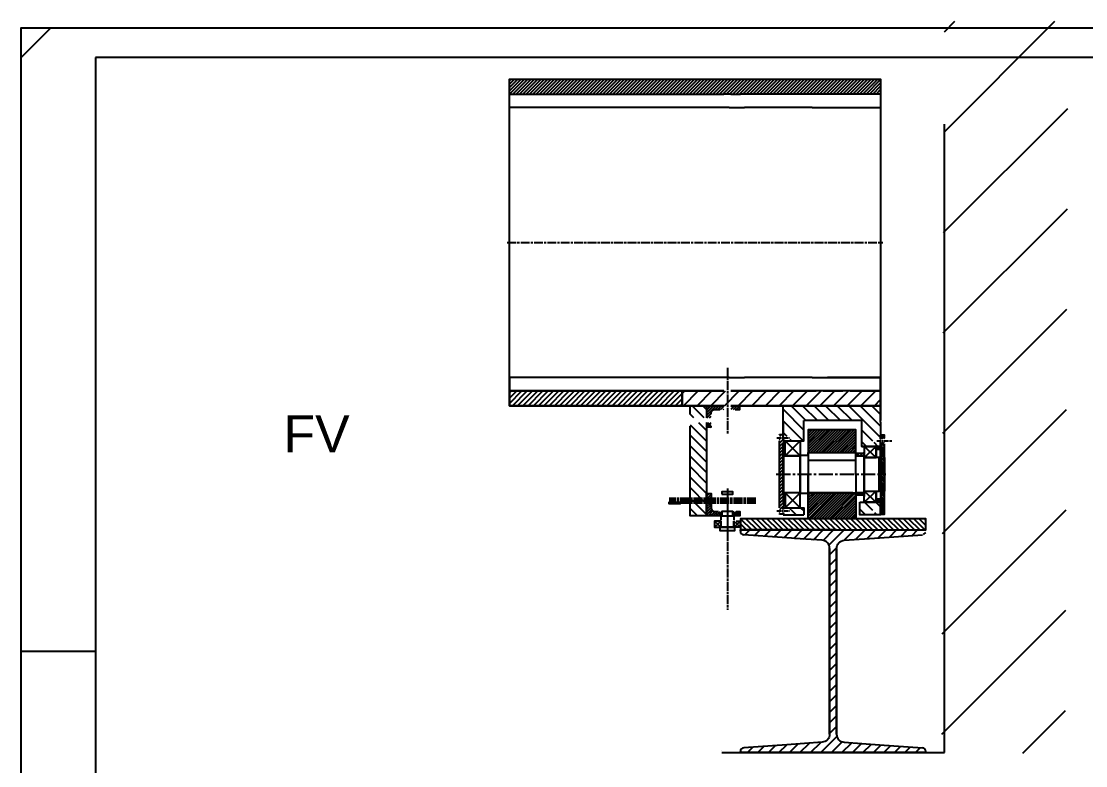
# Model space of a CAD drawing. Header units: millimetres. Extents: x -15074 to 21675, y -7568 to 6574.
# Drawn here: x 17685 to 19120, y 1467 to 2470 of the extents above; entities that cross this region are included whole.
import ezdxf

# ---------------------------------------------------------------- set-up
doc = ezdxf.new("R2010")
doc.units = ezdxf.units.MM
for name, pattern in [('AM_ISO02W050', [7.5, 6, -1.5]), ('AM_ISO08W050', [18, 12, -1.5, 3, -1.5]), ('AM_ISO08W050x2', [9, 6, -0.75, 1.5, -0.75]), ('Amconstr', [9999, 9999, 0]), ('CENTER2', [28.575000000000003, 19.05, -3.175, 3.175, -3.175])]:
    doc.linetypes.add(name, pattern=pattern)
for name, color, linetype, lineweight in [('AM_7', 142, 'AM_ISO08W050', 25), ('AM_8', 1, 'Continuous', 25), ('AM_CL', 1, 'Amconstr', 25)]:
    doc.layers.add(name, color=color, linetype=linetype, lineweight=lineweight)
doc.styles.get("Standard").update_dxf_attribs({"font": 'arial.ttf'})
doc.linetypes.add('Amzigzag', pattern='A,0.0001,[136,genltshp.shx,S=0.04,R=0,X=0,Y=0],-11', length=11.0001)
pattern_1 = [(135, (6171.887565481011, -1178.217792993993), (-7.778174593052023, -7.778174593052022), [])]
pattern_2 = [(45, (15512.18301660539, 130.1174153861789), (-2.245064030267288, 2.245064030267288), [])]
pattern_3 = [(135, (-305934.3841198671, -102681.821842855), (-1.414213562373095, -1.414213562373095), [])]
pattern_4 = [(135, (-305947.229500272, -102880.8078413556), (-7.071067811865476, -7.071067811865475), [])]
pattern_5 = [(45, (6171.887565481011, -1178.217792993993), (-1.767766952966369, 1.767766952966369), [])]

# ---------------------------------------------------------------- blocks, each defined once
blk = doc.blocks.new('*U277')
at = {"color": 0, "linetype": 'CENTER2', "transparency": 16777216}
blk.add_line((-112.9070460446328, 0), (34.84494833000463, 0), dxfattribs=at)

msp = doc.modelspace()

# ---------------------------------------------------------------- hatches: boundary and pattern name
h = msp.add_hatch()
h.set_pattern_fill('ANSI31', color=256, scale=30)
h.set_pattern_definition([(45, (23721.04628521891, 5361.943433669279), (-67.35192090801866, 67.35192090801866), [])])
h.paths.add_polyline_path([(19095.78657775419, 2470.089672749097), (18929.25407983409, 2470.089672749097), (18925.42576852895, 1483.75428184378), (19091.95826644904, 1483.75428184378)])
h = msp.add_hatch()
h.set_pattern_fill('ANSI31', color=256)
h.set_pattern_definition([(45, (15843.29295778533, 522.9823565141069), (-2.245064030267288, 2.245064030267288), [])])
h.paths.add_polyline_path([(18843.25407983409, 2371.983654002543), (18802.0165798341, 2371.983654002543), (18738.75255119169, 2371.983654002543), (18654.36196023901, 2371.983654002543), (18644.83696023899, 2371.983654002543), (18641.5165798341, 2371.983654002543), (18631.99157983408, 2371.983654002543), (18343.25407983409, 2371.983654002543), (18343.25407983409, 2391.983654002543), (18582.40370823891, 2391.983654002543), (18599.46946023894, 2391.983654002543), (18631.99157983408, 2391.983654002543), (18641.5165798341, 2391.983654002543), (18644.83696023899, 2391.983654002543), (18653.75407983409, 2391.983654002543), (18654.36196023901, 2391.983654002543), (18756.49157983408, 2391.983654002543), (18802.0165798341, 2391.983654002543), (18843.25407983409, 2391.983654002543)])
h = msp.add_hatch()
h.set_pattern_fill('_U', color=256, scale=5, angle=45, pattern_type=0)
h.set_pattern_definition([(45, (15843.29295778533, 522.9823565141069), (-3.535533905932738, 3.535533905932738), [])])
h.paths.add_polyline_path([(18343.25407983409, 1971.983654002543), (18343.25407983409, 1951.983654002543), (18575.75407983409, 1951.983654002543), (18575.75407983409, 1971.983654002543)])
h = msp.add_hatch()
h.set_pattern_fill('_U', color=256, scale=11, angle=135, pattern_type=0)
h.set_pattern_definition(pattern_1)
h.paths.add_polyline_path([(18843.25407983409, 1951.983654002543), (18711.78922768108, 1951.983654002543), (18711.78922768108, 1931.983654002543), (18711.78922768108, 1910.759967546116), (18722.18922768108, 1910.759967546116), (18722.78922768108, 1910.159967546116), (18722.78922768108, 1907.359967546116), (18722.18922768108, 1906.759967546116), (18711.78922768108, 1906.759967546116), (18711.78922768108, 1905.664892401413), (18711.78922768108, 1904.541814257871), (18739.78922768108, 1904.541814257871), (18739.78922768108, 1914.05581575729), (18739.78922768108, 1931.983654002543), (18817.79851033493, 1931.983654002543), (18817.79851033493, 1930.049427013466), (18817.79851033493, 1897.027812758452), (18843.25407983409, 1897.027812758452), (18843.25407983409, 1902.777812758452), (18832.85407983409, 1902.777812758452), (18832.25407983409, 1903.377812758452), (18832.25407983409, 1906.177812758452), (18832.85407983409, 1906.777812758452), (18843.25407983409, 1906.777812758452), (18843.25407983409, 1912.527812758452), (18843.25407983409, 1930.049427013466)])
h = msp.add_hatch()
h.set_pattern_fill('ANSI31', color=256)
h.set_pattern_definition(pattern_2)
h.paths.add_polyline_path([(18711.78922768108, 1900.05581575729), (18714.78922768108, 1900.05581575729), (18714.78922768108, 1904.541814257871), (18711.78922768108, 1904.541814257871), (18711.78922768108, 1906.759967546116), (18708.18922768108, 1906.759967546116), (18707.48922768109, 1906.759967546116), (18706.78922768108, 1906.759967546116), (18706.78922768108, 1904.759967546116), (18706.78922768108, 1886.527812758452), (18706.78922768108, 1859.541814257871), (18711.78922768108, 1859.541814257871), (18711.78922768108, 1886.527812758452)])
h.paths.add_polyline_path([(18711.78922768108, 1913.38613189137), (18706.78922768108, 1913.38613189137), (18706.78922768108, 1912.759967546116), (18706.78922768108, 1910.759967546116), (18707.48922768109, 1910.759967546116), (18708.18922768108, 1910.759967546116), (18711.78922768108, 1910.759967546116)])
h.paths.add_polyline_path([(18711.78922768108, 1859.541814257871), (18706.78922768108, 1859.541814257871), (18706.78922768108, 1832.527812758452), (18706.78922768108, 1814.295657970788), (18706.78922768108, 1812.295657970788), (18707.48922768109, 1812.295657970788), (18708.18922768108, 1812.295657970788), (18711.78922768108, 1812.295657970788), (18711.78922768108, 1814.541814257871), (18714.78922768108, 1814.541814257871), (18714.78922768108, 1819.027812758452), (18711.78922768108, 1819.027812758452), (18711.78922768108, 1832.527812758452)])
h.paths.add_polyline_path([(18711.78922768108, 1808.295657970788), (18708.18922768108, 1808.295657970788), (18707.48922768109, 1808.295657970788), (18706.78922768108, 1808.295657970788), (18706.78922768108, 1806.295657970788), (18706.78922768108, 1805.846249734955), (18711.78922768108, 1805.846249734955)])
h = msp.add_hatch()
h.set_pattern_fill('ANSI31', color=256)
h.set_pattern_definition(pattern_2)
h.paths.add_polyline_path([(18821.25407983409, 1884.541814257871), (18821.25407983409, 1887.541814257871), (18809.82162676782, 1887.541814257871), (18809.82162676782, 1884.541814257871)])
h.paths.add_polyline_path([(18821.25407983409, 1831.541814257871), (18821.25407983409, 1834.541814257871), (18809.82162676782, 1834.541814257871), (18809.82162676782, 1832.527812758452), (18809.83886300215, 1832.527812758452), (18809.83886300215, 1831.541814257871)])
h = msp.add_hatch()
h.set_pattern_fill('_U', color=256, scale=11, angle=135, style=0, pattern_type=0)
h.set_pattern_definition(pattern_1)
h.paths.add_polyline_path([(18843.25407983409, 1822.027812758452), (18815.25407983409, 1822.027812758452), (18815.25407983409, 1805.027812758452), (18843.25407983409, 1805.027812758452), (18843.25407983409, 1808.269026335181), (18832.83928616583, 1808.269026335181), (18832.23928616583, 1808.86902633518), (18832.23928616583, 1811.669026335181), (18832.83928616583, 1812.269026335181), (18843.25407983409, 1812.269026335181)])
h = msp.add_hatch()
h.set_pattern_fill('_U', color=256, scale=11, angle=135, pattern_type=0)
h.set_pattern_definition(pattern_1)
h.paths.add_polyline_path([(18739.78922768108, 1814.541814257871), (18711.78922768108, 1814.541814257871), (18711.78922768108, 1812.295657970788), (18722.18922768108, 1812.295657970788), (18722.78922768108, 1811.695657970788), (18722.78922768108, 1808.895657970788), (18722.18922768108, 1808.295657970788), (18711.78922768108, 1808.295657970788), (18711.78922768108, 1805.027812758452), (18739.78922768108, 1805.027812758452)])
at = {"layer": 'AM_8', "true_color": 0x000000}
h = msp.add_hatch(dxfattribs=at)
h.set_pattern_fill('_U', color=18, scale=13, angle=45, style=0, pattern_type=0)
h.set_pattern_definition([(45, (15843.29295778533, 522.9823565141069), (-9.19238815542512, 9.19238815542512), [])])
h.paths.add_polyline_path([(18843.25407983409, 1971.983654002543), (18575.75407983409, 1971.983654002543), (18575.75407983409, 1951.983654002543), (18843.25407983409, 1951.983654002543)])
h = msp.add_hatch(dxfattribs=at)
h.set_pattern_fill('_U', color=18, scale=10, angle=135, style=0, pattern_type=0)
h.set_pattern_definition(pattern_4)
h.paths.add_polyline_path([(18586.62407983403, 1935.658654002546), (18608.75407983403, 1935.658654002546), (18608.75407983403, 1938.833654002548), (18608.75407983409, 1945.18365400254), (18608.75407983409, 1946.983654002543), (18608.75407983403, 1951.983654002543), (18586.62407983403, 1951.983654002543)])
h = msp.add_hatch(dxfattribs=at)
h.set_pattern_fill('_U', color=18, scale=2.5, angle=45, style=0, pattern_type=0)
h.set_pattern_definition(pattern_5)
edge = h.paths.add_edge_path()
edge.add_line((18608.75407983403, 1945.18365400254), (18608.75407983403, 1938.833654002548))
edge.add_line((18608.75407983403, 1938.833654002548), (18608.75407983409, 1935.658654002546))
edge.add_line((18608.75407983409, 1935.658654002546), (18614.75407983409, 1935.658654002546))
edge.add_line((18614.75407983409, 1935.658654002546), (18614.75407983409, 1941.983654002543))
edge.add_arc((18619.75408417307, 1941.983653987657), 5.000004338979124, 179.7119673763102, 179.9999998294226, ccw=False)
edge.add_arc((18619.75407983431, 1941.983654002341), 5.000000000201104, 90.00000000252209, 179.7119672946322, ccw=False)
edge.add_line((18619.75407983409, 1946.983654002543), (18626.4416798341, 1946.983654002543))
edge.add_line((18626.4416798341, 1946.983654002543), (18626.44167983409, 1947.014923604147))
edge.add_line((18626.44167983409, 1947.014923604147), (18631.82647983409, 1947.014923604147))
edge.add_line((18631.82647983409, 1947.014923604147), (18631.82647983409, 1951.983654002543))
edge.add_line((18631.82647983409, 1951.983654002543), (18608.83662983408, 1951.983654002543))
edge.add_line((18608.83662983408, 1951.983654002543), (18608.75407983409, 1946.983654002543))
edge.add_line((18608.75407983409, 1946.983654002543), (18608.75407983403, 1945.18365400254))
h = msp.add_hatch(dxfattribs=at)
h.set_pattern_fill('_U', color=18, scale=2.5, angle=45, style=0, pattern_type=0)
h.set_pattern_definition(pattern_5)
h.paths.add_polyline_path([(18653.75407983409, 1951.983654002543), (18641.68167983409, 1951.983654002543), (18641.6816798341, 1947.014923604147), (18647.06647983409, 1947.014923604147), (18647.06647983409, 1946.983654002543), (18653.75407983409, 1946.983654002543)])
h = msp.add_hatch(dxfattribs=at)
h.set_pattern_fill('_U', color=18, scale=10, angle=135, style=0, pattern_type=0)
h.set_pattern_definition(pattern_4)
h.paths.add_polyline_path([(18608.75407983403, 1803.541814257886), (18608.75407983403, 1926.133654002537), (18608.75407983409, 1929.30865400254), (18586.62407983403, 1929.30865400254), (18586.62407983403, 1803.541814257886)])
h = msp.add_hatch(dxfattribs=at)
h.set_pattern_fill('_U', color=18, scale=2, angle=45, style=0, pattern_type=0)
h.set_pattern_definition([(45, (-305947.229500272, -102880.8078413556), (-1.414213562373095, 1.414213562373095), [])])
h.paths.add_polyline_path([(18608.75407983403, 1929.30865400254), (18608.75407983409, 1926.133654002537), (18608.75407983403, 1922.983654002543), (18614.75407983409, 1922.983654002543), (18614.75407983409, 1929.30865400254)])
h = msp.add_hatch(dxfattribs=at)
h.set_pattern_fill('_U', color=18, scale=2.5, angle=45, style=0, pattern_type=0)
h.set_pattern_definition([(45, (15512.18301660539, 130.1174153861789), (-1.767766952966369, 1.767766952966369), [])])
h.paths.add_polyline_path([(18809.78922768108, 1919.527812758452), (18745.78922768108, 1919.527812758452), (18745.78922768108, 1888.841814257871), (18809.78922768108, 1888.841814257871)])
h = msp.add_hatch(dxfattribs=at)
h.set_pattern_fill('_U', color=18, scale=2, angle=135, style=0, pattern_type=0)
h.set_pattern_definition(pattern_3)
h.paths.add_polyline_path([(18848.25407983409, 1906.777812758452), (18843.25407983409, 1906.777812758452), (18843.25407983409, 1912.527812758452), (18848.25407983409, 1912.527812758452)], flags=0)
h.paths.add_polyline_path([(18843.25407983409, 1902.777812758452), (18848.25407983409, 1902.777812758452), (18848.25407983409, 1882.068542260988), (18843.25407983409, 1882.068542260988), (18843.25407983409, 1893.027812758452), (18837.25407983409, 1893.027812758452), (18837.25407983409, 1897.027812758452), (18843.25407983409, 1897.027812758452)], flags=0)
edge = h.paths.add_edge_path(flags=0)
edge.add_line((18843.25407983409, 1902.777812758452), (18848.25407983409, 1902.777812758452))
edge.add_line((18843.25407983409, 1902.777812758452), (18843.25407983409, 1906.777812758452))
edge.add_line((18848.25407983409, 1906.777812758452), (18843.25407983409, 1906.777812758452))
edge.add_line((18848.25407983409, 1906.777812758452), (18848.25407983409, 1902.777812758452))
edge = h.paths.add_edge_path(flags=0)
edge.add_line((18843.25407983409, 1902.777812758452), (18848.25407983409, 1902.777812758452))
edge.add_line((18843.25407983409, 1902.777812758452), (18843.25407983409, 1906.777812758452))
edge.add_line((18848.25407983409, 1906.777812758452), (18843.25407983409, 1906.777812758452))
edge.add_line((18848.25407983409, 1906.777812758452), (18848.25407983409, 1902.777812758452))
h = msp.add_hatch(dxfattribs=at)
h.set_pattern_fill('_U', color=18, scale=2, angle=135, style=0, pattern_type=0)
h.set_pattern_definition(pattern_3)
h.paths.add_polyline_path([(18848.25407983409, 1882.027812758452), (18848.25407983409, 1837.027812758452), (18843.25407983409, 1837.027812758452), (18843.25407983409, 1882.027812758452)])
h = msp.add_hatch(dxfattribs=at)
h.set_pattern_fill('_U', color=18, scale=2, angle=135, style=0, pattern_type=0)
h.set_pattern_definition(pattern_3)
h.paths.add_polyline_path([(18837.25407983409, 1822.027812758452), (18837.25407983409, 1826.027812758452), (18843.25407983409, 1826.027812758452), (18843.25407983409, 1837.027812758452), (18848.25407983409, 1837.027812758452), (18848.25407983409, 1805.910541578534), (18843.25407983409, 1805.910541578534), (18843.25407983409, 1822.027812758452)])
h = msp.add_hatch(dxfattribs=at)
h.set_pattern_fill('_U', color=18, scale=0.001, angle=45, style=0, pattern_type=0)
h.set_pattern_definition([(45, (-307118.2318142422, -103084.6241067588), (-0.0007071067811865476, 0.0007071067811865476), [])])
h.paths.add_polyline_path([(18573.13373037463, 1819.877725271901), (18573.13373037463, 1822.205903243841), (18558.19824374589, 1822.249030388819), (18558.19824374589, 1819.920852416879), (18561.72993435373, 1819.910654440973)])
h = msp.add_hatch(dxfattribs=at)
h.set_pattern_fill('_U', color=18, scale=2.5, angle=45, style=0, pattern_type=0)
h.set_pattern_definition([(45, (-305934.3841198671, -102880.8078413556), (-1.767766952966369, 1.767766952966369), [])])
edge = h.paths.add_edge_path()
edge.add_line((18614.75407983409, 1833.541814257886), (18608.75407983409, 1833.541814257886))
edge.add_line((18608.75407983409, 1833.541814257886), (18608.75407983409, 1803.541814257886))
edge.add_line((18608.75407983409, 1803.541814257886), (18629.25407983409, 1803.541814257886))
edge.add_line((18629.25407983409, 1803.541814257886), (18629.25407983409, 1809.541814257886))
edge.add_line((18629.25407983409, 1809.541814257886), (18624.84782983409, 1809.541814257886))
edge.add_line((18624.84782983409, 1809.541814257886), (18619.75407983409, 1809.5418142579))
edge.add_arc((18619.75407983403, 1814.541814257842), 4.999999999941792, 179.9999999994997, 270.000000000667, ccw=False)
edge.add_line((18614.75407983409, 1814.541814257886), (18614.75407983409, 1833.541814257886))
h = msp.add_hatch(dxfattribs=at)
h.set_pattern_fill('_U', color=18, scale=2.5, angle=45, style=0, pattern_type=0)
h.set_pattern_definition([(45, (15512.21541569213, 132.1314168855979), (-1.767766952966369, 1.767766952966369), [])])
h.paths.add_polyline_path([(18809.82162676782, 1834.541814257871), (18745.82162676782, 1834.541814257871), (18745.82162676782, 1799.541814257871), (18809.82162676782, 1799.541814257871)])
h = msp.add_hatch(dxfattribs=at)
h.set_pattern_fill('_U', color=18, scale=2, angle=45, style=0, pattern_type=0)
h.set_pattern_definition([(45, (-305934.3841198671, -102880.8078413556), (-1.414213562373095, 1.414213562373095), [])])
h.paths.add_polyline_path([(18653.75407983409, 1809.541814257886), (18644.25407983409, 1809.541814257886), (18644.25407983409, 1803.541814257886), (18653.75407983409, 1803.541814257886)])
at = {"layer": 'AM_8'}
h = msp.add_hatch(dxfattribs=at)
h.set_pattern_fill('_U', color=0, scale=5, angle=135, style=0, pattern_type=0)
h.set_pattern_definition([(135, (-305934.3841198671, -102881.8078413556), (-3.535533905932738, -3.535533905932737), [])])
edge = h.paths.add_edge_path(flags=0)
edge.add_line((18654.25407983409, 1784.541814257871), (18904.25407983409, 1784.541814257871))
edge.add_line((18654.25407983409, 1799.541814257871), (18654.25407983409, 1784.541814257871))
edge.add_line((18904.25407983409, 1799.541814257871), (18654.25407983409, 1799.541814257871))
edge.add_line((18904.25407983409, 1784.541814257871), (18904.25407983409, 1799.541814257871))
h = msp.add_hatch(dxfattribs=at)
h.set_pattern_fill('_U', color=0, scale=10, angle=45, style=0, pattern_type=0)
h.set_pattern_definition([(45, (-304458.1443432476, -102618.1536914872), (-7.071067811865476, 7.071067811865476), [])])
edge = h.paths.add_edge_path(flags=0)
edge.add_arc((18659.25407983409, 1782.974815435053), 5, 180.0000000003335, 266.0000000002095)
edge.add_line((18654.25407983409, 1784.541814257871), (18654.25407983409, 1782.974815435024))
edge.add_line((18904.25407983409, 1784.541814257871), (18654.25407983409, 1784.541814257871))
edge.add_line((18904.25407983409, 1782.974815435024), (18904.25407983409, 1784.541814257871))
edge.add_arc((18899.25407983409, 1782.974815435038), 5.000000000006021, 273.9999999997905, 359.9999999998333)
edge.add_line((18794.18675862293, 1770.615583132836), (18899.6028622028, 1777.986995183732))
edge.add_arc((18794.95407983416, 1759.642378579942), 11.00000000005377, 94.0000000002013, 179.9999999995452)
edge.add_line((18783.9540798341, 1509.441249935713), (18783.9540798341, 1759.642378580029))
edge.add_arc((18794.95407983405, 1509.441249935611), 10.99999999994179, 179.9999999994694, 266.0000000003666)
edge.add_line((18899.60286220291, 1491.09663333201), (18794.18675862293, 1498.468045382862))
edge.add_arc((18899.25407983409, 1486.108813080733), 5, -1.667628430584951e-10, 85.99999999886704)
edge.add_line((18904.25407983409, 1484.541814257871), (18904.25407983409, 1486.108813080718))
edge.add_line((18654.25407983409, 1484.541814257871), (18904.25407983409, 1484.541814257871))
edge.add_line((18654.25407983409, 1486.108813080718), (18654.25407983409, 1484.541814257871))
edge.add_arc((18659.25407983409, 1486.108813080704), 5.000000000006021, 93.99999999979055, 179.9999999998332)
edge.add_line((18764.32140104525, 1498.468045382906), (18658.90529746539, 1491.09663333201))
edge.add_arc((18763.55407983402, 1509.441249935815), 11.00000000005377, 274.0000000002013, 359.9999999995452)
edge.add_line((18774.55407983408, 1759.642378580029), (18774.55407983408, 1509.441249935728))
edge.add_arc((18763.55407983414, 1759.642378580131), 10.99999999994179, -5.30567409743018e-10, 86.00000000036658)
edge.add_line((18658.90529746539, 1777.986995183717), (18764.32140104525, 1770.615583132894))

# ---------------------------------------------------------------- linework, layer by layer
for p, q in [((17685.42368706665, 2421.159325778077), (17725.42368706665, 2461.159325778077)), ((17785.42368706665, 2421.159325778077), (17785.42368706665, 2381.159325778077)), ((18644.83696023899, 2371.983654002543), (18654.36196023901, 2371.983654002543)), ((18843.25407983409, 2371.983654002543), (18738.75255119169, 2371.983654002543)), ((18639.287060239, 2353.983654002543), (18659.91186023899, 2353.983654002543)), ((18750.9416798341, 2353.983654002543), (18843.25407983409, 2353.983654002543)), ((18929.25407983409, 1484.541814257871), (18929.25407983409, 2331.426623575797)), ((18639.287060239, 1989.983654002543), (18659.91186023899, 1989.983654002543)), ((18750.9416798341, 1989.983654002543), (18843.25407983409, 1989.983654002543)), ((18644.83696023899, 1971.983654002543), (18654.36196023901, 1971.983654002543)), ((18843.25407983409, 1971.983654002543), (18738.75255119169, 1971.983654002543)), ((18644.83696023899, 1951.983654002543), (18654.36196023901, 1951.983654002543)), ((18711.78922768108, 1905.664892401413), (18711.78922768108, 1951.983654002543)), ((18717.10837983408, 1951.983654002543), (18843.25407983409, 1951.983654002543)), ((18756.49157983408, 1951.983654002543), (18802.0165798341, 1951.983654002543)), ((18843.25407983409, 1930.049427013466), (18843.25407983409, 1951.983654002543)), ((18614.75407983409, 1922.983654002543), (18608.75407983403, 1922.983654002543)), ((18739.78922768108, 1914.05581575729), (18739.78922768108, 1931.983654002543)), ((18817.79851033493, 1930.049427013466), (18817.79851033493, 1931.983654002543)), ((18706.78922768108, 1912.759967546116), (18706.78922768108, 1913.38613189137)), ((18714.78922768108, 1904.541814257871), (18714.78922768108, 1904.541814257871)), ((18734.78922768108, 1884.541814257871), (18714.78922768108, 1904.541814257871)), ((18714.78922768108, 1904.541814257871), (18714.78922768108, 1904.541814257871)), ((18714.78922768108, 1884.541814257871), (18734.78922768108, 1904.541814257871)), ((18821.25407983409, 1882.027812758452), (18837.25407983409, 1897.027812758452)), ((18837.25407983409, 1882.027812758452), (18821.25407983409, 1897.027812758452)), ((18837.25407983409, 1897.027812758452), (18843.25407983409, 1897.027812758452)), ((18837.25407983409, 1897.027812758452), (18837.25407983409, 1882.027812758452)), ((18837.25407983409, 1897.027812758452), (18843.25407983409, 1897.027812758452)), ((18821.25407983409, 1832.527812758452), (18821.25407983409, 1887.527812758452)), ((18821.25407983409, 1837.027812758452), (18837.25407983409, 1822.027812758452)), ((18837.25407983409, 1837.027812758452), (18821.25407983409, 1822.027812758452)), ((18837.25407983409, 1822.027812758452), (18837.25407983409, 1837.027812758452)), ((18714.78922768108, 1814.541814257871), (18734.78922768108, 1834.541814257871)), ((18714.78922768108, 1834.541814257871), (18734.78922768108, 1814.541814257871)), ((18809.78922768108, 1832.527812758452), (18809.83886300215, 1832.527812758452)), ((18815.25407983409, 1822.027812758452), (18843.25407983409, 1822.027812758452)), ((18815.25407983409, 1822.027812758452), (18843.25407983409, 1822.027812758452)), ((18619.25407983409, 1796.541814257871), (18628.25407983409, 1788.541814257871)), ((18628.25407983409, 1796.541814257871), (18619.25407983409, 1788.541814257871)), ((18628.25407983409, 1803.541814257886), (18645.25407983409, 1803.541814257886)), ((18645.25407983409, 1796.541814257871), (18654.25407983409, 1788.541814257871)), ((18654.25407983409, 1796.541814257871), (18645.25407983409, 1788.541814257871)), ((18654.25407983409, 1799.541814257871), (18654.25407983409, 1799.541814257871)), ((18654.25407983409, 1799.541814257871), (18654.25407983409, 1797.974815435024)), ((18654.25407983409, 1788.541814257871), (18654.25407983409, 1795.541814257871)), ((18706.78922768108, 1805.846249734955), (18706.78922768108, 1806.295657970788)), ((18711.78922768108, 1805.027812758452), (18739.78922768108, 1805.027812758452)), ((18711.78922768108, 1805.027812758452), (18739.78922768108, 1805.027812758452)), ((18712.10837983408, 1805.846249734955), (18712.10837983408, 1806.295657970788)), ((18654.25407983421, 1782.974815435024), (18654.25407983421, 1784.541814257871)), ((18710.40407983412, 1784.541814257871), (18654.25407983409, 1784.541814257871)), ((18723.10407983407, 1784.541814257871), (18710.40407983412, 1784.541814257871)), ((18779.25407983409, 1784.541814257871), (18723.10407983407, 1784.541814257871)), ((18779.25407983409, 1784.541814257871), (18904.25407983409, 1784.541814257871)), ((18710.40407983412, 1774.38584951371), (18658.90529746539, 1777.986995183732)), ((18716.75407983409, 1773.941814257865), (18710.40407983412, 1774.38584951371)), ((18841.75407983409, 1773.941814257865), (18899.6028622028, 1777.986995183732)), ((17685.42368706665, 1621.159325778077), (17785.42368706665, 1621.159325778077)), ((18716.75407983409, 1495.141814257877), (18658.90529746539, 1491.09663333201)), ((18841.75407983409, 1495.141814257877), (18899.6028622028, 1491.09663333201)), ((18629.25407983409, 1487.541814257871), (18629.25407983409, 1487.541814257871)), ((18629.25407983409, 1484.541814257871), (18929.25407983409, 1484.541814257871)), ((18629.25407983409, 1484.541814257871), (18779.25407983409, 1484.541814257871)), ((18654.25407983409, 1484.541814257871), (18654.25407983409, 1486.108813080718)), ((18654.25407983409, 1484.541814257871), (18654.25407983409, 1486.108813080718)), ((18654.25407983409, 1484.541814257871), (18904.25407983409, 1484.541814257871)), ((18904.25407983409, 1484.541814257871), (18654.25407983409, 1484.541814257871)), ((18904.25407983409, 1484.541814257871), (18904.25407983409, 1486.108813080718))]:
    msp.add_line(p, q)
at = {"linetype": 'Amzigzag', "ltscale": 9}
msp.add_line((18343.25407983409, 1951.983654002543), (18343.25407983409, 2391.983654002543), dxfattribs=at)
for points in [[(17685.42368706665, 2461.159325778077), (20061.42368706665, 2461.159325778077), (20061.42368706665, 781.1593257780769), (17685.42368706665, 781.1593257780769)], [(18575.75407983409, 1971.983654002543), (18343.25407983409, 1971.983654002543), (18343.25407983409, 1951.983654002543), (18575.75407983409, 1951.983654002543)], [(18745.78922768108, 1888.841814257871), (18809.78922768108, 1888.841814257871), (18809.78922768108, 1919.527812758452), (18745.78922768108, 1919.527812758452)], [(18734.78922768108, 1884.541814257871), (18714.78922768108, 1884.541814257871), (18714.78922768108, 1904.541814257871), (18734.78922768108, 1904.541814257871)], [(18817.76111472235, 1897.027812758452), (18843.25407983409, 1897.027812758452), (18843.25407983409, 1897.027812758452), (18817.76111472235, 1897.027812758452)], [(18817.76111472235, 1897.027812758452), (18843.25407983409, 1897.027812758452), (18843.25407983409, 1897.027812758452), (18817.76111472235, 1897.027812758452)], [(18821.25407983409, 1882.027812758452), (18837.25407983409, 1882.027812758452), (18837.25407983409, 1897.027812758452), (18821.25407983409, 1897.027812758452)], [(18734.78922768108, 1834.541814257871), (18712.78922768108, 1834.541814257871), (18712.78922768108, 1884.541814257871), (18734.78922768108, 1884.541814257871)], [(18745.78922768108, 1833.541814257871), (18734.78922768108, 1833.541814257871), (18734.78922768108, 1885.541814257871), (18745.78922768108, 1885.541814257871)], [(18809.82162676782, 1884.541814257871), (18821.25407983409, 1884.541814257871), (18821.25407983409, 1887.541814257871), (18809.82162676782, 1887.541814257871)], [(18629.25407983409, 1832.960614257885), (18644.25407983409, 1832.960614257885), (18644.25407983409, 1835.960614257885), (18629.25407983409, 1835.960614257885)], [(18821.25407983409, 1837.027812758452), (18837.25407983409, 1837.027812758452), (18837.25407983409, 1822.027812758452), (18821.25407983409, 1822.027812758452)], [(18558.19824374589, 1822.249030388819), (18573.13373037463, 1822.205903243841), (18573.13373037463, 1819.877725271901), (18558.19824374589, 1819.920852416879)], [(18734.78922768108, 1834.541814257871), (18714.78922768108, 1834.541814257871), (18714.78922768108, 1814.541814257871), (18734.78922768108, 1814.541814257871)], [(18745.82162676782, 1834.541814257871), (18809.82162676782, 1834.541814257871), (18809.82162676782, 1799.541814257871), (18745.82162676782, 1799.541814257871)], [(18809.82162676782, 1834.541814257871), (18821.25407983409, 1834.541814257871), (18821.25407983409, 1831.541814257871), (18809.82162676782, 1831.541814257871)], [(18815.25407983409, 1822.027812758452), (18843.25407983409, 1822.027812758452), (18843.25407983409, 1805.027812758452), (18815.25407983409, 1805.027812758452)], [(18815.25407983409, 1822.027812758452), (18843.25407983409, 1822.027812758452), (18843.25407983409, 1805.027812758452), (18815.25407983409, 1805.027812758452)], [(18629.25407983409, 1803.541814257886), (18644.25407983409, 1803.541814257886), (18644.25407983409, 1809.541814257886), (18629.25407983409, 1809.541814257886)], [(18627.25407983409, 1788.541814257871), (18646.25407983409, 1788.541814257871), (18646.25407983409, 1783.541814257871), (18627.25407983409, 1783.541814257871)]]:
    msp.add_lwpolyline(points, close=True)
for points in [[(17785.42368706665, 781.1593257780769), (17685.42368706665, 781.1593257780769), (17685.42368706665, 2461.159325778077), (17785.42368706665, 2461.159325778077)], [(17685.42368706665, 2421.159325778077), (17685.42368706665, 2461.159325778077), (20061.42368706665, 2461.159325778077), (20061.42368706665, 2421.159325778077)], [(17785.42368706665, 2421.159325778077), (17785.42368706665, 821.1593257780769)], [(20021.42368706665, 2421.159325778077), (17785.42368706665, 2421.159325778077)], [(18631.82647983409, 1951.983654002543), (18343.25407983409, 1951.983654002543), (18343.25407983409, 2391.983654002543), (18843.25407983409, 2391.983654002543), (18843.25407983409, 1951.983654002543), (18641.6816798341, 1951.983654002543)], [(18626.4416798341, 2353.983654002528), (18343.25407983409, 2353.983654002543), (18343.25407983409, 2371.983654002543), (18631.99157983408, 2371.983654002543)], [(18641.5165798341, 2371.983654002543), (18631.99157983408, 2371.983654002543)], [(18641.5165798341, 2371.983654002543), (18644.83696023899, 2371.983654002543)], [(18753.31657983409, 2371.983654002543), (18654.36196023901, 2371.983654002543)], [(18631.99157983408, 2353.983654002543), (18626.4416798341, 2353.983654002528)], [(18639.287060239, 2353.983654002543), (18631.99157983408, 2353.983654002543)], [(18750.9416798341, 2353.983654002543), (18659.91186023899, 2353.983654002543)], [(18626.4416798341, 1989.983654002557), (18343.25407983409, 1989.983654002543), (18343.25407983409, 1971.983654002543), (18631.99157983408, 1971.983654002543)], [(18631.99157983408, 1989.983654002543), (18626.4416798341, 1989.983654002557)], [(18639.287060239, 1989.983654002543), (18631.99157983408, 1989.983654002543)], [(18750.9416798341, 1989.983654002543), (18659.91186023899, 1989.983654002543)], [(18802.0165798341, 1971.983654002543), (18843.25407983409, 1971.983654002543), (18843.25407983409, 1989.983654002543), (18771.56647983409, 1989.983654002543)], [(18631.99157983408, 1971.983654002543), (18343.25407983409, 1971.983654002543), (18343.25407983409, 1951.983654002543), (18582.40370823891, 1951.983654002543)], [(18631.82647983409, 1971.983654002543), (18575.75407983409, 1971.983654002543), (18575.75407983409, 1951.983654002543), (18631.82647983409, 1951.983654002543)], [(18644.83696023899, 1971.983654002543), (18641.5165798341, 1971.983654002543)], [(18641.5165798341, 1971.983654002543), (18644.83696023899, 1971.983654002543)], [(18641.6816798341, 1951.983654002543), (18843.25407983409, 1951.983654002543), (18843.25407983409, 1971.983654002543), (18641.6816798341, 1971.983654002543)], [(18654.36196023901, 1971.983654002543), (18753.31657983409, 1971.983654002543)], [(18753.31657983409, 1971.983654002543), (18654.36196023901, 1971.983654002543)], [(18753.31657983409, 1971.983654002543), (18756.49157983408, 1971.983654002543)], [(18756.49157983408, 1971.983654002543), (18753.31657983409, 1971.983654002543)], [(18769.19157983409, 1971.983654002543), (18766.0165798341, 1971.983654002543)], [(18766.0165798341, 1971.983654002543), (18769.19157983409, 1971.983654002543)], [(18769.19157983409, 1971.983654002543), (18792.49157983408, 1971.983654002543)], [(18792.49157983408, 1971.983654002543), (18769.19157983409, 1971.983654002543)], [(18802.0165798341, 1951.983654002543), (18843.25407983409, 1951.983654002543), (18843.25407983409, 1971.983654002543), (18802.0165798341, 1971.983654002543)], [(18599.46946023894, 1951.983654002543), (18582.40370823891, 1951.983654002543)], [(18582.40370823891, 1951.983654002543), (18599.46946023894, 1951.983654002543)], [(18586.62407983403, 1945.971054002541), (18586.62407983403, 1952.983654002543)], [(18586.62407983403, 1951.983654002543), (18608.75407983403, 1951.983654002543), (18608.75407983403, 1945.18365400254)], [(18599.46946023894, 1951.983654002543), (18631.99157983408, 1951.983654002543)], [(18631.99157983408, 1951.983654002543), (18599.46946023894, 1951.983654002543)], [(18631.99157983408, 1951.983654002543), (18608.75407983409, 1951.983654002543)], [(18614.75407983409, 1951.983654002543), (18608.75407983409, 1951.983654002543), (18608.75407983409, 1945.18365400254)], [(18631.90902983409, 1951.983654002543), (18608.83662983408, 1951.983654002543), (18608.75407983409, 1946.983654002543)], [(18644.83696023899, 1951.983654002543), (18641.5165798341, 1951.983654002543)], [(18653.75407983409, 1951.983654002543), (18641.5165798341, 1951.983654002543)], [(18641.5165798341, 1951.983654002543), (18644.83696023899, 1951.983654002543)], [(18647.06647983409, 1946.983654002543), (18653.75407983409, 1946.983654002543), (18653.75407983409, 1951.983654002543), (18641.68167983409, 1951.983654002543)], [(18654.36196023901, 1951.983654002543), (18756.49157983408, 1951.983654002543)], [(18756.49157983408, 1951.983654002543), (18654.36196023901, 1951.983654002543)], [(18711.78922768108, 1931.983654002543), (18711.78922768108, 1951.983654002543), (18843.25407983409, 1951.983654002543), (18843.25407983409, 1931.983654002543)], [(18792.49157983402, 1951.983654002543), (18766.0165798341, 1951.983654002543)], [(18766.0165798341, 1951.983654002543), (18792.49157983402, 1951.983654002543)], [(18766.0165798341, 1951.983654002543), (18792.49157983402, 1951.983654002543)], [(18586.62407983403, 1940.421154002543), (18586.62407983403, 1945.971054002541)], [(18608.75407983403, 1945.18365400254), (18608.75407983403, 1938.833654002548)], [(18608.75407983409, 1945.18365400254), (18608.75407983409, 1938.833654002548)], [(18608.75407983409, 1938.833654002548), (18608.75407983409, 1935.658654002546)], [(18608.75407983403, 1938.833654002548), (18608.75407983403, 1935.658654002546)], [(18586.62407983403, 1918.996254002544), (18586.62407983403, 1924.546154002543)], [(18608.75407983403, 1929.30865400254), (18608.75407983403, 1926.133654002537)], [(18608.75407983409, 1929.30865400254), (18608.75407983409, 1926.133654002537)], [(18608.75407983403, 1926.133654002537), (18608.75407983403, 1919.783654002546)], [(18614.75407983409, 1922.983654002543), (18614.75407983409, 1924.546154002543)], [(18711.78922768108, 1929.932382090743), (18711.78922768108, 1910.759967546116)], [(18711.78922768108, 1929.932382090743), (18711.78922768108, 1910.759967546116)], [(18739.71841533965, 1904.541814257871), (18739.71841533965, 1929.932382090743)], [(18817.79851033493, 1931.983654002543), (18739.78922768108, 1931.983654002543)], [(18843.25407983409, 1902.777812758452), (18843.25407983409, 1897.027812758452), (18817.79851033493, 1897.027812758452), (18817.79851033493, 1930.049427013466)], [(18843.25407983409, 1902.777812758452), (18843.25407983409, 1897.027812758452), (18817.79851033493, 1897.027812758452), (18817.79851033493, 1930.049427013466)], [(18843.25407983409, 1930.049427013466), (18843.25407983409, 1906.777812758452)], [(18843.25407983409, 1930.049427013466), (18843.25407983409, 1906.777812758452)], [(18608.75407983403, 1919.783654002546), (18608.75407983403, 1803.541814257886), (18586.62407983403, 1803.541814257886), (18586.62407983403, 1908.647341502539)], [(18586.62407983403, 1908.647341502539), (18586.62407983403, 1918.996254002544)], [(18706.78922768108, 1913.38613189137), (18711.78922768108, 1913.38613189137), (18711.78922768108, 1910.759967546116)], [(18711.78922768108, 1906.787970544954), (18711.78922768108, 1904.541814257871), (18739.78922768108, 1904.541814257871), (18739.78922768108, 1914.05581575729)], [(18711.78922768108, 1906.787970544954), (18711.78922768108, 1904.541814257871), (18739.78922768108, 1904.541814257871), (18739.78922768108, 1914.05581575729)], [(18711.78922768108, 1910.759967546116), (18711.78922768108, 1912.527812758452)], [(18711.78922768108, 1910.759967546116), (18711.78922768108, 1912.527812758452)], [(18711.78922768108, 1910.759967546116), (18711.78922768108, 1912.527812758452)], [(18711.78922768108, 1910.759967546116), (18711.78922768108, 1912.527812758452)], [(18809.82162676782, 1859.541814257871), (18809.82162676782, 1919.541814257871), (18745.78922768108, 1919.541814257871), (18745.78922768108, 1859.541814257871)], [(18843.25407983409, 1906.777812758452), (18843.25407983409, 1912.527812758452)], [(18843.25407983409, 1906.777812758452), (18843.25407983409, 1912.527812758452)], [(18843.25407983409, 1906.777812758452), (18843.25407983409, 1912.527812758452)], [(18843.25407983409, 1906.777812758452), (18843.25407983409, 1912.527812758452)], [(18848.25407983409, 1908.777812758452), (18848.25407983409, 1912.527812758452), (18843.25407983409, 1912.527812758452), (18843.25407983409, 1906.777812758452)], [(18706.78922768108, 1886.527812758452), (18706.78922768108, 1904.759967546116)], [(18711.78922768108, 1906.759967546116), (18711.78922768108, 1904.541814257871)], [(18711.78922768108, 1906.759967546116), (18711.78922768108, 1904.541814257871)], [(18711.78922768108, 1900.05581575729), (18714.78922768108, 1900.05581575729), (18714.78922768108, 1904.541814257871), (18711.78922768108, 1904.541814257871)], [(18711.78922768108, 1886.55581575729), (18711.78922768108, 1900.05581575729)], [(18711.78922768108, 1900.027812758452), (18711.78922768108, 1886.527812758452)], [(18821.25407983409, 1897.027812758452), (18843.25407983409, 1897.027812758452), (18843.25407983409, 1902.777812758452)], [(18821.25407983409, 1897.027812758452), (18843.25407983409, 1897.027812758452), (18843.25407983409, 1902.777812758452)], [(18821.25407983409, 1897.027812758452), (18843.25407983409, 1897.027812758452), (18843.25407983409, 1902.777812758452)], [(18821.25407983409, 1897.027812758452), (18843.25407983409, 1897.027812758452), (18843.25407983409, 1902.777812758452)], [(18843.25407983409, 1893.027812758452), (18837.25407983409, 1893.027812758452), (18837.25407983409, 1897.027812758452), (18843.25407983409, 1897.027812758452)], [(18843.25407983409, 1902.777812758452), (18843.25407983409, 1897.027812758452)], [(18848.25407983409, 1882.027812758452), (18848.25407983409, 1900.777812758452)], [(18706.78922768108, 1888.527812758452), (18706.78922768108, 1886.527812758452)], [(18706.78922768108, 1832.527812758452), (18706.78922768108, 1886.527812758452)], [(18711.78922768108, 1886.527812758452), (18711.78922768108, 1888.527812758452)], [(18711.78922768108, 1886.527812758452), (18711.78922768108, 1832.527812758452)], [(18711.78922768108, 1832.527812758452), (18711.78922768108, 1886.527812758452)], [(18745.78922768108, 1884.541814257871), (18745.78922768108, 1888.841814257871), (18809.82162676782, 1888.841814257871), (18809.82162676782, 1884.541814257871)], [(18745.78922768108, 1885.541814257871), (18745.78922768108, 1831.527812758452)], [(18745.78922768108, 1884.541814257871), (18745.78922768108, 1878.541814257871), (18809.82162676782, 1878.541814257871), (18809.82162676782, 1884.541814257871)], [(18809.83886300215, 1886.527812758452), (18809.82162676782, 1886.527812758452)], [(18809.82162676782, 1878.541814257871), (18809.82162676782, 1884.541814257871), (18821.25407983409, 1884.541814257871), (18821.25407983409, 1834.541814257871), (18809.82162676782, 1834.541814257871)], [(18821.25407983409, 1886.55581575729), (18821.25407983409, 1889.55581575729)], [(18821.25407983409, 1837.027812758452), (18841.44621513091, 1837.027812758452), (18841.44621513091, 1882.027812758452), (18821.25407983409, 1882.027812758452)], [(18821.41125885216, 1882.027812758452), (18821.41125885216, 1882.175168087886)], [(18843.25407983409, 1893.027812758452), (18843.25407983409, 1882.027812758452)], [(18843.25407983409, 1859.527812758452), (18843.25407983409, 1882.027812758452)], [(18843.25407983409, 1882.027812758452), (18843.25407983409, 1837.027812758452)], [(18848.25407983409, 1882.027812758452), (18848.25407983409, 1837.027812758452)], [(18809.82162676782, 1859.541814257871), (18809.82162676782, 1799.541814257871), (18745.78922768108, 1799.541814257871), (18745.78922768108, 1859.541814257871)], [(18821.41125885216, 1836.880457429018), (18821.41125885216, 1837.027812758452)], [(18843.25407983409, 1837.027812758452), (18843.25407983409, 1826.027812758452)], [(18843.25407983409, 1822.027812758452), (18843.25407983409, 1805.910541578534), (18848.25407983409, 1805.910541578534), (18848.25407983409, 1837.027812758452)], [(18706.78922768108, 1830.527812758452), (18706.78922768108, 1832.527812758452)], [(18706.78922768108, 1814.295657970788), (18706.78922768108, 1832.527812758452)], [(18711.78922768108, 1832.527812758452), (18711.78922768108, 1819.027812758452)], [(18711.78922768108, 1832.527812758452), (18711.78922768108, 1830.527812758452)], [(18745.78922768108, 1832.527812758452), (18745.78922768108, 1822.527812758452)], [(18745.78922768108, 1822.527812758452), (18745.78922768108, 1832.527812758452)], [(18745.78922768108, 1832.527812758452), (18745.78922768108, 1822.527812758452)], [(18805.82162676782, 1834.541814257871), (18745.82162676782, 1834.541814257871)], [(18809.83886300215, 1829.527812758452), (18809.83886300215, 1832.527812758452)], [(18821.25407983409, 1832.527812758452), (18821.25407983409, 1829.527812758452)], [(18843.25407983409, 1826.027812758452), (18837.25407983409, 1826.027812758452), (18837.25407983409, 1822.027812758452), (18843.25407983409, 1822.027812758452)], [(18843.25407983409, 1805.027812758452), (18843.25407983409, 1822.027812758452)], [(18843.25407983409, 1805.027812758452), (18843.25407983409, 1822.027812758452)], [(18848.25407983409, 1822.027812758452), (18848.25407983409, 1826.027812758452)], [(18628.25407983409, 1803.541814257886), (18608.75407983409, 1803.541814257886), (18608.75407983409, 1809.541814257886)], [(18648.66032983409, 1809.541814257886), (18653.75407983409, 1809.541814257886), (18653.75407983409, 1803.541814257886), (18645.25407983409, 1803.541814257886)], [(18706.78922768108, 1815.027812758452), (18706.78922768108, 1819.027812758452)], [(18711.78922768108, 1808.295657970788), (18711.78922768108, 1805.846249734955), (18706.78922768108, 1805.846249734955)], [(18711.78922768108, 1819.027812758452), (18714.78922768108, 1819.027812758452), (18714.78922768108, 1814.541814257871), (18711.78922768108, 1814.541814257871)], [(18711.78922768108, 1815.027812758452), (18711.78922768108, 1812.295657970788)], [(18711.78922768108, 1815.027812758452), (18711.78922768108, 1812.295657970788)], [(18711.78922768108, 1814.541814257871), (18711.78922768108, 1812.295657970788)], [(18711.78922768108, 1814.541814257871), (18711.78922768108, 1812.295657970788)], [(18711.78922768108, 1812.295657970788), (18711.78922768108, 1814.541814257871), (18739.78922768108, 1814.541814257871), (18739.78922768108, 1805.027812758452)], [(18711.78922768108, 1812.295657970788), (18711.78922768108, 1814.541814257871), (18739.78922768108, 1814.541814257871), (18739.78922768108, 1805.027812758452)], [(18711.78922768108, 1805.027812758452), (18711.78922768108, 1808.295657970788)], [(18711.78922768108, 1808.295657970788), (18711.78922768108, 1805.027812758452)], [(18711.78922768108, 1805.027812758452), (18711.78922768108, 1808.295657970788)], [(18711.78922768108, 1808.295657970788), (18711.78922768108, 1805.027812758452)], [(18739.78922768108, 1814.541814257871), (18739.78922768108, 1805.027812758452)], [(18739.78922768108, 1814.541814257871), (18739.78922768108, 1805.027812758452)], [(18628.0960798341, 1796.541814257871), (18619.25407983409, 1796.541814257871), (18619.25407983409, 1788.541814257871), (18628.25407983409, 1788.541814257871), (18628.25407983409, 1796.491814257868)], [(18628.25407983409, 1797.841814257874), (18628.25407983409, 1803.541814257886)], [(18645.25407983409, 1796.491814257868), (18645.25407983409, 1788.541814257871), (18628.25407983409, 1788.541814257871), (18628.25407983409, 1796.491814257868)], [(18645.25407983409, 1803.541814257886), (18645.25407983409, 1797.841814257874)], [(18648.4540798341, 1796.541814257871), (18654.25407983409, 1796.541814257871), (18654.25407983409, 1788.541814257871), (18645.25407983409, 1788.541814257871), (18645.25407983409, 1796.491814257868)], [(18706.70837983408, 1799.541814257871), (18654.25407983409, 1799.541814257871), (18654.25407983409, 1784.541814257871), (18710.40407983412, 1784.541814257871)], [(18654.25407983409, 1795.541814257871), (18654.25407983409, 1787.541814257871)], [(18715.40787983406, 1799.541814257871), (18706.70837983408, 1799.541814257871)], [(18718.10027983412, 1799.541814257871), (18715.40787983406, 1799.541814257871)], [(18726.79977983411, 1799.541814257871), (18718.10027983412, 1799.541814257871)], [(18723.10407983407, 1784.541814257871), (18904.25407983409, 1784.541814257871), (18904.25407983409, 1799.541814257871), (18726.79977983411, 1799.541814257871)], [(18710.40407983412, 1784.541814257871), (18723.10407983407, 1784.541814257871)], [(18783.9540798341, 1784.541814257871), (18774.55407983408, 1784.541814257871)], [(18774.55407983408, 1784.541814257871), (18783.9540798341, 1784.541814257871)], [(18774.55407983408, 1784.541814257871), (18783.9540798341, 1784.541814257871)], [(18783.9540798341, 1784.541814257871), (18774.55407983408, 1784.541814257871)], [(18723.10407983407, 1773.49777900202), (18716.75407983409, 1773.941814257865)], [(18727.75545483408, 1773.172523177112), (18723.10407983407, 1773.49777900202)], [(18774.55407983408, 1509.441249935728), (18774.55407983408, 1759.642378580014)], [(18774.55407983408, 1759.642378580014), (18774.55407983408, 1509.441249935728)], [(18783.9540798341, 1509.441249935728), (18783.9540798341, 1759.642378580014)], [(18783.9540798341, 1759.642378580014), (18783.9540798341, 1509.441249935728)]]:
    msp.add_lwpolyline(points)
for points in [[(18614.75407983409, 1940.421154002543), (18614.75407983409, 1941.983654002543, -0.001256779378884248), (18614.75414301379, 1942.008789491781)], [(18614.75414301379, 1942.008789491781, -0.174095373863276), (18615.91220529162, 1945.18365400254)], [(18615.91220529162, 1945.18365400254, -0.2226478581341004), (18619.75407983409, 1946.983654002543), (18626.4416798341, 1946.983654002543)], [(18614.75407983409, 1803.541814257886), (18608.75407983409, 1803.541814257886), (18608.75407983409, 1833.541814257886), (18614.75407983409, 1833.541814257886), (18614.75407983409, 1814.541814257886, 0.4142135623730951), (18619.75407983409, 1809.541814257886), (18624.84782983409, 1809.541814257886)], [(18774.55407983408, 1509.441249935728), (18774.55407983408, 1759.642378580029, 0.3939104756149395), (18764.32140104525, 1770.61558313288), (18727.75545483408, 1773.172523177112)], [(18783.9540798341, 1509.441249935728), (18783.9540798341, 1759.642378580029, -0.3939104756149395), (18794.18675862293, 1770.61558313288), (18841.75407983409, 1773.941814257865)], [(18774.55407983408, 1759.642378580014), (18774.55407983408, 1509.441249935713, -0.3939104756149395), (18764.32140104525, 1498.468045382862), (18716.75407983409, 1495.141814257877)], [(18783.9540798341, 1759.642378580014), (18783.9540798341, 1509.441249935713, 0.3939104756149395), (18794.18675862293, 1498.468045382862), (18841.75407983409, 1495.141814257877)]]:
    msp.add_lwpolyline(points, format="xyb")
at = {"linetype": 'AM_ISO02W050'}
msp.add_lwpolyline([(18843.25407983409, 1902.777812758452), (18843.25407983409, 1897.027812758452)], dxfattribs=at)
for centre, start, end in [((18659.25407983421, 1782.974815435024), 180, 265.9999999988673), ((18659.25407983409, 1486.108813080718), 94.00000000113272, 180), ((18659.25407983409, 1486.108813080718), 94.00000000113272, 180), ((18899.25407983409, 1486.108813080718), 0, 85.99999999886728)]:
    msp.add_arc(centre, 5, start, end)
at = {"layer": 'AM_7'}
for p, q in [((18340.25407983409, 2171.983654002543), (18846.25407983409, 2171.983654002543)), ((18636.75407983409, 2003.167414182228), (18636.75407983409, 1913.35705072907)), ((18636.75407983409, 2003.136144580625), (18636.75407983409, 1913.325781127467)), ((18636.75407983409, 1840.509410183021), (18636.75407983409, 1677.013870320693)), ((18675.1143901234, 1824.041814257886), (18558.19824374589, 1824.041814257886)), ((18636.75407983409, 1824.761314512289), (18636.75407983409, 1771.840884483579))]:
    msp.add_line(p, q, dxfattribs=at)
at = {"layer": 'AM_7', "linetype": 'AM_ISO08W050x2'}
for p, q in [((18703.25804039943, 1908.759967546116), (18720.32041496273, 1908.759967546116)), ((18837.99844479095, 1904.777812758452), (18858.50971487723, 1904.777812758452)), ((18636.75407983409, 1815.041814257871), (18636.75407983409, 1795.131486767219)), ((18703.25804039943, 1810.295657970788), (18720.32041496273, 1810.295657970788))]:
    msp.add_line(p, q, dxfattribs=at)
at = {"layer": 'AM_7', "color": 0, "lineweight": 211}
msp.add_line((18675.1143901234, 1824.041814257886), (18558.19824374589, 1824.041814257886), dxfattribs=at)
at = {"layer": 'AM_CL'}
for p, q in [((18711.78922768108, 1886.527812758452), (18711.78922768108, 1900.027812758452)), ((18809.82162676782, 1886.527812758452), (18809.83886300215, 1886.527812758452)), ((18843.25407983409, 1882.027812758452), (18843.25407983409, 1893.027812758452)), ((18745.82162676782, 1834.541814257871), (18809.82162676782, 1834.541814257871))]:
    msp.add_line(p, q, dxfattribs=at)

# ---------------------------------------------------------------- block references
at = {"color": 3, "linetype": 'CENTER2'}
msp.add_blockref('*U277', (18815.53406258786, 1859.541814257871), dxfattribs=at)

# ---------------------------------------------------------------- texts
at = {"insert": (18038.60714861704, 1939.101033858373), "char_height": 50, "attachment_point": 1}
msp.add_mtext_dynamic_manual_height_columns('FV', width=201.9069647166179, gutter_width=12.5, heights=[0], dxfattribs=at)

doc.saveas('drawing.dxf')
